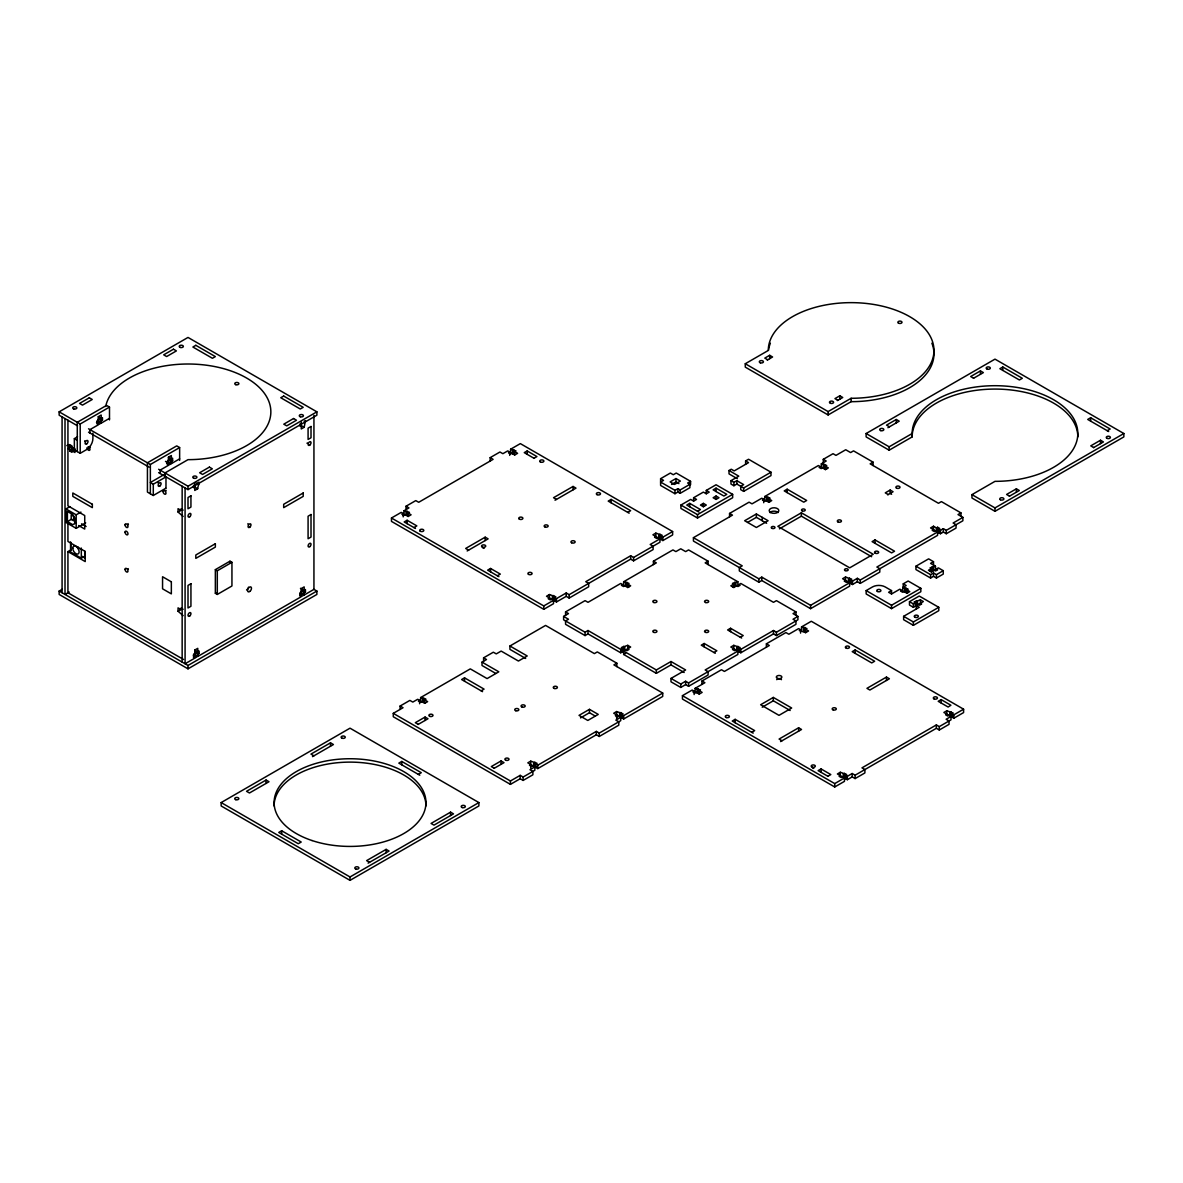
<?xml version="1.0" encoding="UTF-8"?>
<svg xmlns="http://www.w3.org/2000/svg" width="1183" height="1183" viewBox="0 0 1183 1183"><rect width="100%" height="100%" fill="white"/><g stroke="black" fill="none" stroke-linecap="round" stroke-linejoin="round"><path stroke-width="1.5" d="M78.182 547.138L78.61 549.282M77.56 425.836L59.15 415.203L59.15 411.832L188.008 337.436L316.881 411.832L316.881 415.203L188.008 489.614L158.626 472.638M59.15 411.832L80.207 423.987L109.501 407.085L109.501 419.906M109.501 418.353L101.206 423.144L98.278 421.459L98.278 416.712L101.206 415.026L101.206 418.412L102.463 417.673L102.463 420.157L101.206 420.882L98.278 419.196L99.535 418.471L102.463 420.157M98.278 420.098L97.006 420.837L97.006 423.307L98.278 422.582L98.278 424.83L89.967 429.621L89.967 433.008M92.895 433.141L92.895 438.642A8.976 5.176 -60 0 1 86.551 449.629L80.207 453.296L74.352 449.91L74.352 438.642L77.531 436.808M78.625 525.533L84.732 529.067L84.732 515.537L67.934 505.836L67.934 448.461L70.862 446.775L74.958 449.141L74.958 452.527L72.03 450.827L72.03 452.29L69.886 451.063L69.886 449.599L72.814 447.899L72.814 449.363L69.886 451.063M72.03 450.827L74.958 449.141M85.679 522.886L76.185 528.357L65.937 522.442L65.937 508.912L69.886 506.635M88.533 428.793L150.359 464.49L179.639 447.573L179.639 460.394M179.639 458.856L171.343 463.647L168.415 461.947L168.415 457.215L171.343 455.529L171.343 458.9L172.614 458.176L172.614 460.66L171.343 461.385L168.415 459.699L169.687 458.96L172.614 460.66M168.415 460.601L167.143 461.326L167.143 463.81L168.415 463.071L168.415 465.333L160.119 470.124L160.119 473.511M65.937 508.912L76.185 514.827L80.932 512.091M74.721 523.566L74.721 517.932L72.769 514.546L67.401 511.455L67.401 521.599L71.675 519.13M75.623 523.049L72.769 524.69L67.401 521.599M164.629 474.279L150.359 482.516L153.287 484.217L165.975 476.882L165.975 488.165M179.639 447.573L176.711 445.887L147.431 462.79L147.431 492.098L153.287 495.485L165.783 488.268M183.513 659.478L67.934 592.757L67.934 551.603L70.862 549.918M158.626 469.267L188.008 486.228L316.881 411.832M197.679 482.901L198.951 482.176L197.679 488.756L194.751 490.457L194.751 483.684M304.179 421.414L305.451 420.675L304.179 427.27L301.251 428.971L301.251 422.198M70.566 541.858L70.566 552.003L81.316 558.199L84.732 556.232L84.732 551.16M180.984 510.346L178.056 508.66L178.056 512.047L180.984 510.346L180.984 508.882L183.128 510.124M313.687 589.223L316.881 591.056L316.881 594.443L188.008 668.839L59.15 594.443L59.15 591.056L62.329 589.223M69.191 592.032L65.006 594.443L65.006 418.59M215.35 569.644L229.99 561.186L231.942 562.324L231.942 585.984L217.302 594.443L215.35 593.319L215.35 569.644L217.302 570.768L231.942 562.324M180.984 609.556L178.056 607.855L178.056 611.241L180.984 609.556L180.984 608.077L183.128 609.319M215.35 593.319L216.326 592.757M406.02 509.607L406.02 506.235L415.78 500.601L418.708 502.287L493.104 459.344L490.176 457.644L490.176 461.03M490.176 457.644L499.936 452.01L502.864 453.695L507.744 450.886L509.696 452.01L509.696 455.396M514.679 454.997L514.679 451.61L517.607 453.311L514.679 454.997L510.583 452.631L510.583 449.244L520.343 443.61L672.624 531.537L672.624 534.923L662.864 540.557L660.913 539.433L660.913 536.047L662.184 535.308L655.84 533.119L652.912 534.805L659.937 538.871L659.937 542.243L633.585 557.459L630.657 555.773L585.748 581.696L588.676 583.396L588.676 586.768L569.156 598.051L566.213 596.35L556.454 601.984L554.502 600.86L554.502 597.474L555.773 596.75L549.43 594.546L546.502 596.247L553.526 600.299L553.526 603.685L543.766 609.319L391.469 521.392L391.469 518.006L401.244 512.372L403.196 513.496L403.196 516.882M408.165 516.483L408.165 513.111L411.093 514.797L408.165 516.483L404.068 514.117L404.068 510.745L408.948 507.921L406.02 506.235M403.196 513.496L401.924 514.235L404.068 515.477L405.237 514.797M404.068 510.745L409.436 512.372L408.165 513.111M509.696 452.01L508.424 452.749L510.583 453.991L511.751 453.311M510.583 449.244L515.951 450.886L514.679 451.61M413.932 527.588L416.86 525.903L407.1 520.269L404.172 521.954L415.47 528.476M534.006 458.265L536.934 456.579L527.174 450.945L524.246 452.631L534.139 458.353M301.251 591.958L299.979 592.698L299.979 595.182L301.251 594.443L301.251 596.705L197.768 656.447L194.84 654.746L194.84 650.014L197.768 648.328L197.768 651.715L199.04 650.975L199.04 653.46L197.768 654.184L194.84 652.498L196.112 651.759L199.04 653.46M313.939 415.351L313.939 589.371L304.179 595.005L301.251 593.319L301.251 588.587L304.179 586.886L304.179 590.273L305.451 589.548L305.451 592.018L304.179 592.757L301.251 591.056L302.523 590.332L305.451 592.018M194.84 653.4L193.583 654.125L193.583 656.609L194.84 655.885L194.84 658.132L185.08 663.767L185.08 487.914M59.15 591.056L188.008 665.467L316.881 591.056M745.275 363.743L768.285 350.464A82.84 47.823 0 0 1 851.124 302.641A82.84 47.823 0 0 1 933.964 350.464A82.84 47.823 0 0 1 851.124 398.287L828.115 411.58L745.275 363.743L745.275 367.129L828.115 414.952L851.124 401.673A82.84 47.823 0 0 0 931.879 343.188M767.235 360.09L772.603 356.985L769.675 355.299L764.795 358.109L767.723 359.809M467.167 550.967L488.121 538.871L485.193 537.171L465.673 548.454L468.601 550.139M555.034 500.232L575.988 488.135L573.06 486.45L553.526 497.718L556.454 499.418M497.392 575.781L500.32 574.095L490.561 568.461L487.633 570.147L498.93 576.668M627.729 512.372L630.657 510.686L611.123 499.418L608.195 501.104L629.149 513.2M690.576 481.333L687.648 483.019L689.896 484.32L689.896 487.692L680.136 493.341L677.889 492.039L674.961 493.725L660.602 485.444L660.602 478.686L670.377 473.037L673.304 474.738L676.232 473.037L690.576 481.333L690.576 484.705M675.981 478.538L670.125 481.925L674.517 484.453L680.373 481.082L675.981 478.538L675.981 481.925L671.589 484.453M660.602 478.686L663.53 480.372L660.602 482.058L674.961 490.339L677.889 488.653L680.136 489.954L689.896 484.32M837.387 400.579L842.754 397.488L839.826 395.787L834.947 398.612L837.875 400.298M737.379 478.731L729.024 473.895L729.024 470.523L731.257 469.222L734.185 470.908L748.543 462.627L745.615 460.941L745.615 464.313M745.615 460.941L748.543 459.241L770.991 472.209L770.991 475.596L743.663 491.374L740.735 489.688L740.735 486.302L743.663 484.616L736.832 480.668L733.904 482.353L730.976 480.668L730.976 484.054L733.904 485.74L736.832 484.054L743.663 487.988L770.991 472.209M706.295 490.398L709.223 492.098L706.295 493.784L706.295 490.398L716.055 484.764L732.647 494.346L732.647 497.732L697.512 518.021L680.905 508.439L680.905 505.052L690.68 499.418L693.608 501.104L696.536 499.418L693.608 497.732L693.608 501.104M693.608 497.732L703.367 492.098L706.295 493.784M697.512 511.263L700.44 509.562L689.704 503.366L686.776 505.052L698.902 512.062M716.055 488.15L713.127 489.836L723.863 496.032L726.791 494.346L716.055 488.15L716.055 491.536M730.976 480.668L738.784 476.158L729.024 470.523M703.367 503.366L700.44 505.052L703.367 506.753L706.295 505.052L703.367 503.366L703.367 506.753M716.055 496.032L713.127 497.732L716.055 499.418L718.983 497.732L716.055 496.032L716.055 499.418M680.905 505.052L697.512 514.635L732.647 494.346M551.574 599.175L550.302 599.899L548.158 598.672L549.43 597.933L549.43 594.546M657.985 537.733L656.713 538.472L654.569 537.23L655.84 536.49L655.84 533.119M554.502 600.86L555.773 600.136L553.629 598.894L552.357 599.618L552.357 596.247M660.913 539.433L662.184 538.694L660.04 537.452L658.768 538.191L658.768 534.805M391.469 518.006L543.766 605.933L553.526 600.299M554.502 597.474L556.454 598.613L566.213 592.979L569.156 594.665L630.657 559.16L633.585 560.846L653.105 549.577L653.105 546.191L650.177 544.505L659.937 538.871M660.913 536.047L662.864 537.171L672.624 531.537M221.162 802.577L350.02 728.181L478.878 802.577L478.878 805.963L350.02 880.359L221.162 805.963L221.162 802.577L350.02 876.973L478.878 802.577M266.071 780.041L246.537 791.309L249.465 792.994L268.999 781.726L266.071 780.041L266.071 783.412M312.475 756.632L333.429 744.536L330.501 742.835L310.966 754.103L313.909 755.804M866.119 433.525L994.992 359.129L1123.85 433.525L1123.85 436.911L994.992 511.307L971.968 498.013L971.968 494.627L994.992 481.348A82.84 47.823 0 0 0 1077.817 433.525A82.84 47.823 0 0 0 994.992 385.702A82.84 47.823 0 0 0 912.152 433.525L889.143 446.804L866.119 433.525L866.119 436.911L889.143 450.191L912.152 436.911A82.84 47.823 0 0 1 994.992 389.074A82.84 47.823 0 0 1 1077.817 436.911M729.556 516.823L729.556 513.437L749.076 502.169L752.018 503.854L761.778 498.22L763.73 499.344L763.73 502.731M823.279 462.716L823.279 459.329L833.039 453.695L835.967 455.381L845.727 449.747L850.607 452.571L853.535 450.871L873.069 462.154L873.069 465.525M400.12 709.416L400.12 706.029L409.88 700.395L412.808 702.081L417.688 699.271L419.64 700.395L419.64 703.767M483.581 661.223L483.581 657.837L493.341 652.203L496.269 653.888L501.148 651.079L518.435 661.046L527.219 655.974L509.932 646.007L509.932 649.378L525.651 658.458M887.93 427.699L899.213 421.178L896.285 419.492L886.525 425.126L889.453 426.812M973.476 378.309L983.369 372.601L980.441 370.9L970.681 376.534L973.609 378.235M693.43 537.673L742.244 565.858L739.316 567.544L739.316 570.931L758.85 582.199L761.778 580.513L810.592 608.683L849.631 586.147L849.631 582.761L810.592 605.312L761.778 577.127L758.85 578.812L693.43 541.06L693.43 537.673L732.484 515.123L729.556 513.437M768.802 502.272L768.802 498.901L771.73 500.586L768.802 502.272L764.706 499.906L764.706 496.535L818.399 465.525L820.351 466.664L819.08 467.389L821.224 468.631L822.496 467.891M825.423 469.592L825.423 466.206L828.351 467.891L825.423 469.592L821.327 467.226L821.327 463.84L826.207 461.015L823.279 459.329M565.563 615.293L565.563 611.907L585.082 600.639L588.01 602.324L620.72 583.456L622.672 584.579L621.4 585.304L623.545 586.546L624.816 585.822M653.415 564.572L653.415 561.186L672.95 549.918L675.877 551.603L680.757 548.794L685.637 551.603L688.565 549.918L708.085 561.186L708.085 564.572M393.274 713.349L510.42 780.987L520.195 775.353L523.123 777.039L534.834 770.281L534.834 766.895L529.954 769.719L532.882 771.405L532.882 774.791L523.123 780.425L520.195 778.739L510.42 784.373L393.274 716.735L393.274 713.349L403.048 707.715L400.12 706.029M424.712 703.323L424.712 699.937L427.64 701.637L424.712 703.323L420.616 700.957L420.616 697.571L470.302 668.883L487.1 678.584L498.812 671.811L482.013 662.125L482.013 665.497L495.751 673.438M482.013 662.125L486.509 659.523L483.581 657.837M509.932 646.007L545.57 625.423L594.384 653.607L597.311 651.922L616.831 663.19L616.831 666.576M763.73 499.344L762.458 500.084L764.602 501.326L765.874 500.586M764.706 496.535L770.074 498.161L768.802 498.901M821.327 463.84L826.695 465.481L825.423 466.206M563.611 616.417L568.491 619.241L565.563 620.927L565.563 624.313L585.082 635.582L588.01 633.896L620.72 652.779L622.672 651.656L622.672 648.269L620.72 649.393L588.01 630.509L585.082 632.21L563.611 619.803L563.611 616.417L568.491 613.607L565.563 611.907M627.744 587.507L627.744 584.121L630.672 585.822L627.744 587.507L623.648 585.141L623.648 581.755L656.343 562.871L653.415 561.186M419.64 700.395L418.368 701.12L420.512 702.362L421.784 701.637M420.616 697.571L425.984 699.212L424.712 699.937M770.074 501.548L767.93 500.305L766.658 501.045L766.658 497.659M787.153 489.2L784.225 490.901L803.745 502.169L806.673 500.468L787.153 489.2L787.153 492.586M826.695 468.852L824.551 467.61L823.279 468.35L823.279 464.963M623.648 581.755L629.016 583.396L627.744 584.121M481.141 690.813L484.069 689.112L464.549 677.844L461.621 679.545L482.56 691.641M1002.8 367.011L999.872 368.712L1019.391 379.98L1022.319 378.294L1002.8 367.011L1002.8 370.397M629.016 586.783L626.872 585.541L625.6 586.265L625.6 582.894M756.381 513.969L744.654 520.727L756.381 527.485L768.092 520.727L756.381 513.969L756.381 517.341L766.628 523.256M747.582 522.413L756.381 517.341M418.102 724.469L428.009 718.746L425.081 717.061L415.322 722.695L418.25 724.38M873.069 462.154L870.141 463.84L938.474 503.293L941.402 501.607L960.921 512.875L960.921 516.261M708.085 561.186L705.157 562.871L737.867 581.755L737.867 585.141L733.771 587.507L730.828 585.822L733.771 584.121L733.771 587.507M801.379 512.786L777.852 526.361L849.705 567.84L873.231 554.265L801.379 512.786L801.379 516.158L871.634 556.72M779.42 528.845L801.379 516.158M281.687 830.762L278.759 832.448L298.279 843.73L301.207 842.03L281.687 830.762L281.687 834.148M418.353 774.407L421.281 772.706L401.762 761.438L398.834 763.124L419.788 775.22M887.708 494.834L893.076 491.744L890.148 490.043L885.268 492.867L888.196 494.553M684.173 672.506L670.998 664.89L656.343 673.349L623.648 654.465L623.648 651.079L630.672 647.027L627.744 645.341L621.4 647.53L622.672 648.269M737.867 581.755L732.499 583.396L733.771 584.121M624.816 647.027L624.816 650.413L623.545 649.674L621.4 650.916L622.672 651.656M732.499 586.783L734.643 585.541L735.915 586.265L735.915 582.894M623.648 654.465L625.6 653.341M616.831 663.19L613.903 664.89L662.717 693.061L662.717 696.447L623.663 718.998L621.711 717.859L621.711 714.488L622.983 713.748L616.639 711.545L613.711 713.245L620.735 717.297L620.735 720.684L599.263 733.076L596.336 731.39L537.762 765.209L535.81 764.085L535.81 767.456L537.762 768.595L596.336 734.776L599.263 736.462L618.783 725.194L618.783 721.807L615.855 720.122L620.735 717.297M875.021 539.921L872.093 541.622L891.612 552.89L894.54 551.204L875.021 539.921L875.021 543.308M1107.258 430.701L1110.186 429.015L1090.652 417.747L1087.724 419.433L1108.678 431.529M623.648 651.079L656.343 669.962L670.998 661.519L685.637 669.962L670.998 678.421L670.998 681.807L680.757 687.441L685.637 684.617L688.565 686.317L708.085 675.035L708.085 671.663L705.157 669.962L737.867 651.079L737.867 654.465L688.565 682.931L685.637 681.245L680.757 684.055L670.998 678.421M589.459 709.342L579.019 715.375L587.803 720.447L598.243 714.414L589.459 709.342L589.459 712.728L580.513 717.904M713.941 652.498L716.868 650.798L704.181 643.478L701.253 645.164L715.286 653.267M740.307 637.282L743.235 635.582L730.547 628.262L727.619 629.947L741.652 638.051M494.11 768.344L504.002 762.636L501.074 760.935L491.315 766.569L494.243 768.27M850.518 579.995L852.47 581.134L857.35 578.31L860.278 579.995L937.587 535.367L937.587 531.98L876.869 567.041L879.797 568.727L879.797 572.114L860.278 583.382L857.35 581.696L852.47 584.506L850.518 583.382L850.518 579.995L851.775 579.271L845.534 577.008L842.607 578.709L849.631 582.761M938.474 529.215L940.426 530.354L943.354 528.653L946.282 530.354L962.873 520.771L962.873 517.385L953.114 523.019L956.041 524.705L956.041 528.091L946.282 533.725L943.354 532.039L940.426 533.725L938.474 532.601L938.474 529.215L939.746 528.49L937.587 527.248L936.418 527.929L933.491 526.228L930.563 527.929L937.587 531.98M535.81 764.085L537.082 763.346L530.738 761.157L527.81 762.843L534.834 766.895M960.921 512.875L957.993 514.561L962.873 517.385M738.843 648.269L740.795 649.393L773.49 630.509L776.418 632.21L797.904 619.803L797.904 616.417L793.024 619.241L795.952 620.927L795.952 624.313L776.418 635.582L773.49 633.896L740.795 652.779L738.843 651.656L738.843 648.269L740.114 647.53L733.771 645.341L730.828 647.027L737.867 651.079M530.738 764.529L529.466 765.268L531.611 766.51L532.882 765.771M616.639 714.931L615.367 715.671L617.526 716.913L618.783 716.173M847.679 581.637L846.407 582.376L844.263 581.134L845.534 580.395L845.534 577.008M935.635 530.856L934.378 531.581L932.219 530.354L933.491 529.614L933.491 526.228M795.952 615.293L795.952 611.907L793.024 613.607L797.904 616.417M368.12 863.146L389.074 851.05L386.146 849.364L366.612 860.633L369.54 862.318M450.575 812.159L431.056 823.442L433.984 825.128L453.503 813.86L450.575 812.159L450.575 815.545M621.711 717.859L622.983 717.135L620.838 715.892L619.567 716.617L619.567 713.245M850.518 583.382L851.775 582.657M938.474 532.601L939.746 531.862M735.915 649.955L734.643 650.694L732.499 649.452L733.771 648.713L733.771 645.341M1009.395 496.224L1019.302 490.501L1016.374 488.816L1006.6 494.45L1009.528 496.135M1093.55 447.632L1103.443 441.924L1100.515 440.224L1090.756 445.873L1093.684 447.558M621.711 714.488L623.663 715.611L662.717 693.061M738.843 651.656L740.114 650.916L737.955 649.674L736.698 650.413L736.698 647.027M535.81 767.456L537.082 766.732M971.968 494.627L994.992 507.921L1123.85 433.525M701.963 684.395L701.963 681.009L721.482 669.741L724.41 671.441L769.32 645.504L766.392 643.818L766.392 647.205M766.392 643.818L785.911 632.55L788.854 634.236L798.614 628.602L800.566 629.726L800.566 633.112M801.542 630.288L801.542 626.901L811.301 621.267L963.598 709.194L963.598 712.58L953.823 718.214L951.871 717.09L951.871 713.704L953.143 712.979L946.799 710.776L943.871 712.462L950.999 716.469L950.999 719.856L939.287 726.613L936.359 724.928L861.963 767.871L864.891 769.556L864.891 772.943L855.132 778.577L852.204 776.891L847.324 779.701L845.372 778.577L845.372 775.19L846.644 774.466L840.3 772.262L837.372 773.963L844.485 777.956L844.485 781.342L834.725 786.976L682.443 699.049L682.443 695.663L692.203 690.029L694.155 691.168L694.155 694.539M699.227 694.096L699.227 690.709L702.155 692.395L699.227 694.096L695.131 691.73L695.131 688.343L704.891 682.709L701.963 681.009M903.265 587.212L903.265 583.825L908.145 581.016L920.832 588.335L920.832 591.722L891.538 608.624L866.163 593.97L866.163 590.598L872.507 586.931A8.976 5.176 0 0 1 885.195 586.931L891.538 590.598L891.538 593.97L899.849 589.178L901.801 590.317L900.529 591.042L902.673 592.284L903.945 591.559M694.155 691.168L692.883 691.892L695.027 693.134L696.299 692.395M695.131 688.343L700.499 689.97L699.227 690.709M800.566 629.726L799.294 630.465L805.638 632.654L808.566 630.968L805.638 629.282L805.638 632.654M801.542 626.901L806.91 628.543L805.638 629.282M934.289 570.25L935.546 570.975L937.705 569.748L936.433 569.008L938.385 567.884L943.265 570.694L943.265 574.08L936.433 578.029L933.505 576.343L930.577 578.029L915.938 569.57L915.938 566.199L928.625 558.864L933.505 561.688L933.505 565.06M933.505 561.688L930.577 563.374L935.457 566.199L935.457 569.57L931.361 571.936L928.433 570.25L931.361 568.565L931.361 571.936M935.457 566.199L930.089 567.825L931.361 568.565M891.538 590.598L888.61 592.284L891.538 593.97M930.089 571.212L932.234 569.969L933.505 570.694L933.505 567.322M906.873 593.245L906.873 589.859L909.801 591.559L906.873 593.245L902.777 590.879L902.777 587.493L906.193 585.526L903.265 583.825M902.777 587.493L908.145 589.134L906.873 589.859M915.938 566.199L930.577 574.642L933.505 572.956L936.433 574.642L943.265 570.694M908.145 592.506L905.986 591.263L904.729 592.003L904.729 588.616M866.163 590.598L891.538 605.252L920.832 588.335M916.307 605.622L923.346 601.556L920.418 599.87L914.075 602.058L915.331 602.798L915.331 606.184L913.38 607.308L909.476 605.045L909.476 601.674L919.235 596.04L938.77 607.308L938.77 610.694L913.38 625.349L903.62 619.7L903.62 616.328L919.235 607.308L916.307 605.622L916.307 608.994M909.476 601.674L913.38 603.921L915.331 602.798M855.132 649.955L852.204 651.656L871.723 662.924L874.651 661.238L855.132 649.955L855.132 653.341M751.752 732.307L754.68 730.621L735.161 719.338L732.233 721.038L753.172 733.135M773.327 697.423L760.639 704.743L778.991 715.345L791.678 708.011L773.327 697.423L773.327 700.794L790.155 710.51M762.222 707.212L773.327 700.794M903.62 616.328L913.38 621.962L938.77 607.308M780.588 741.578L801.542 729.482L798.614 727.796L779.079 739.064L782.007 740.765M886.466 677.075L866.947 688.343L869.875 690.029L889.394 678.761L886.466 677.075L886.466 680.447M827.893 776.27L830.821 774.569L821.061 768.935L818.133 770.636L828.041 776.344M941.136 699.611L938.208 701.312L948.115 707.02L950.895 705.245L941.136 699.611L941.136 702.998M842.533 776.832L841.276 777.556L839.117 776.329L840.3 775.649L840.3 772.262M949.047 715.345L947.775 716.07L945.631 714.828L946.799 714.162L946.799 710.776M845.372 778.577L846.644 777.852L844.485 776.61L843.228 777.335L843.228 773.963M951.871 717.09L953.143 716.351L950.999 715.109L949.727 715.848L949.727 712.462M682.443 695.663L834.725 783.59L844.485 777.956M845.372 775.19L847.324 776.329L852.204 773.505L855.132 775.19L936.359 728.299L939.287 730L949.047 724.351L949.047 720.979L946.119 719.279L950.999 716.469M951.871 713.704L953.823 714.828L963.598 709.194M891.612 494.272L890.148 493.429L890.148 490.043M918.259 604.483L919.531 605.223L921.675 603.981L920.418 603.241L920.418 599.87M675.981 481.925L678.909 483.61M795.952 611.907L776.418 600.639L773.49 602.324L740.795 583.456L738.843 584.579L740.114 585.304L737.955 586.546L736.698 585.822M304.179 427.27L301.251 425.584L300.083 426.264L300.083 423.78M625.6 649.955L626.872 650.694L629.016 649.452L627.744 648.713L627.744 645.341M109.501 407.085L106.574 405.385L77.279 422.301L77.279 451.61M98.278 416.712L101.206 418.412M168.415 457.215L171.343 458.9M165.487 461.385L168.415 463.071M196.023 482.96L198.951 484.646M589.459 712.728L595.315 716.114M197.679 488.756L194.751 487.071L193.583 487.751L193.583 485.267M88.533 432.179L149.073 467.122M74.352 438.642L77.279 440.327M67.934 448.461L69.886 449.599M178.056 512.047L183.128 516.439M301.251 588.587L304.179 590.273M300.438 588.335L303.587 590.154M81.553 523.847L86.122 526.494M178.056 611.241L183.128 615.633M81.864 556.261L84.999 558.08M67.934 551.603L85.22 561.585L85.22 551.441L67.934 541.459L67.934 524.557M194.84 650.014L197.768 651.715M1100.515 440.224L1100.515 443.61M1090.652 417.747L1090.652 421.118M1016.374 488.816L1016.374 492.202M994.992 507.921L994.992 511.307M980.441 370.9L980.441 374.286M953.823 714.828L953.823 718.214M950.999 711.737L950.999 715.109M946.282 530.354L946.282 533.725M943.354 528.653L943.354 532.039M940.426 530.354L940.426 533.725M939.287 726.613L939.287 730M937.587 527.248L937.587 530.635L936.418 531.3L936.418 527.929M936.433 574.642L936.433 578.029M936.359 724.928L936.359 728.299M933.505 572.956L933.505 576.343M932.234 566.583L932.234 569.969M930.577 574.642L930.577 578.029M917.49 601.556L917.49 604.942L916.219 604.202L916.219 600.831M913.38 603.921L913.38 607.308M913.38 621.962L913.38 625.349M912.152 433.525L912.152 436.911M905.986 587.892L905.986 591.263M896.285 419.492L896.285 422.863M891.538 605.252L891.538 608.624M889.143 446.804L889.143 450.191M860.278 579.995L860.278 583.382M857.35 578.31L857.35 581.696M855.132 775.19L855.132 778.577M852.47 581.134L852.47 584.506M852.204 773.505L852.204 776.891M851.124 398.287L851.124 401.673M849.631 578.029L849.631 581.415L848.462 582.08L848.462 578.709M847.324 776.329L847.324 779.701M844.485 773.224L844.485 776.61M839.826 395.787L839.826 399.174M834.725 783.59L834.725 786.976M828.115 411.58L828.115 414.952M824.551 464.239L824.551 467.61M821.061 768.935L821.061 772.322M810.592 605.312L810.592 608.683M804.765 627.301L804.765 630.687L803.494 631.411L803.494 628.04M798.614 727.796L798.614 731.183M776.418 632.21L776.418 635.582M773.49 630.509L773.49 633.896M769.675 355.299L769.675 358.671M767.93 496.919L767.93 500.305M762.236 517.341L762.236 520.727M761.778 577.127L761.778 580.513M758.85 578.812L758.85 582.199M743.663 487.988L743.663 491.374M740.795 649.393L740.795 652.779M737.955 646.288L737.955 649.674M736.832 480.668L736.832 484.054M735.161 719.338L735.161 722.724M734.643 582.154L734.643 585.541M733.904 482.353L733.904 485.74M730.547 628.262L730.547 631.633M704.181 643.478L704.181 646.864M698.354 688.743L698.354 692.114L697.083 692.854L697.083 689.467M697.512 514.635L697.512 518.021M689.704 503.366L689.704 506.753M688.565 682.931L688.565 686.317M685.637 681.245L685.637 684.617M680.757 684.055L680.757 687.441M680.136 489.954L680.136 493.341M677.889 488.653L677.889 492.039M674.961 490.339L674.961 493.725M670.998 661.519L670.998 664.89M662.864 537.171L662.864 540.557M660.04 534.08L660.04 537.452M656.343 669.962L656.343 673.349M633.585 557.459L633.585 560.846M630.657 555.773L630.657 559.16M626.872 582.154L626.872 585.541M623.545 646.288L623.545 649.674M623.663 715.611L623.663 718.998M620.838 712.506L620.838 715.892M620.72 649.393L620.72 652.779M616.639 711.545L616.639 718.318M611.123 499.418L611.123 502.79M599.263 733.076L599.263 736.462M596.336 731.39L596.336 734.776M588.01 630.509L588.01 633.896M585.082 632.21L585.082 635.582M573.06 486.45L573.06 489.836M569.156 594.665L569.156 598.051M566.213 592.979L566.213 596.35M556.454 598.613L556.454 601.984M553.629 595.507L553.629 598.894M543.766 605.933L543.766 609.319M537.762 765.209L537.762 768.595M534.923 762.103L534.923 765.49L533.666 766.229L533.666 762.843M530.738 761.157L530.738 767.915M527.174 450.945L527.174 454.316M523.123 777.039L523.123 780.425M520.195 775.353L520.195 778.739M513.792 449.644L513.792 453.03L512.535 453.754L512.535 450.383M510.42 780.987L510.42 784.373M501.074 760.935L501.074 764.322M490.561 568.461L490.561 571.833M485.193 537.171L485.193 540.557M464.549 677.844L464.549 681.231M425.081 717.061L425.081 720.447M423.839 697.97L423.839 701.356L422.568 702.081L422.568 698.695M407.292 511.13L407.292 514.516L406.02 515.256L406.02 511.869M407.1 520.269L407.1 523.64M401.762 761.438L401.762 764.824M386.146 849.364L386.146 852.751M350.02 876.973L350.02 880.359M330.501 742.835L330.501 746.222M304.179 592.757L304.179 595.005M229.99 561.186L229.99 562.428M217.302 570.768L217.302 594.443M197.768 654.184L197.768 656.447M188.008 486.228L188.008 489.614M188.008 665.467L188.008 668.839M182.152 486.228L182.152 662.081M171.343 461.385L171.343 463.647M164.999 476.32L164.999 472.934L188.008 459.655A82.84 47.823 0 0 0 270.789 413.621A82.84 47.823 0 0 0 194.189 364.142A82.84 47.823 0 0 0 105.701 406.479M153.287 484.217L153.287 495.485M150.359 464.49L150.359 493.799M101.206 420.882L101.206 423.144M81.316 548.054L81.316 558.199M80.207 423.987L80.207 453.296M76.185 514.827L76.185 528.357M72.03 447.455L72.03 445.991L69.886 444.749L69.886 446.213L67.934 445.089L67.934 420.128M70.862 542.864L70.862 550.199M62.078 416.904L62.078 592.757M274.086 805.963A75.934 43.845 0 0 1 350.02 762.118A75.934 43.845 0 0 1 425.954 805.963M299.787 594.162A2.07 1.198 0 0 1 302.715 594.162A2.07 1.198 0 0 1 302.715 595.848A2.07 1.198 0 0 1 299.787 595.848M193.376 655.604A2.07 1.198 0 0 1 196.304 655.604A2.07 1.198 0 0 1 196.304 657.29A2.07 1.198 0 0 1 193.376 657.29M768.521 350.286A82.84 47.823 0 0 1 770.37 343.188M483.093 548.306A2.085 1.198 0 0 1 484.172 548.306M812.721 768.344A2.07 1.198 0 0 1 813.786 768.344M776.699 679.648A2.765 1.597 0 0 1 781.475 679.648M769.808 512.535A4.836 2.795 0 0 1 778.177 512.535M158.167 481.954A2.07 1.198 -60 0 1 157.975 482.915M84.895 440.727A2.07 1.198 -60 0 1 84.658 441.215M96.474 422.538A2.07 1.198 0 0 1 99.313 422.109A2.07 1.198 0 0 1 100.067 423.736A2.07 1.198 0 0 1 97.243 424.179M166.626 463.041A2.07 1.198 0 0 1 169.45 462.612A2.07 1.198 0 0 1 170.204 464.239A2.07 1.198 0 0 1 167.38 464.682M70.817 445.547A2.07 1.198 -60 0 1 68.363 447.721A2.07 1.198 -60 0 1 69.028 444.512M67.209 445.281A2.07 1.198 -60 0 1 66.854 445.651M307.358 442.915A2.07 1.198 -60 0 1 307.003 443.285M248.001 523.611A2.07 1.198 -60 0 1 247.853 524.099M248.474 587.182A2.765 1.597 -60 0 1 246.582 589.933M128.4 569.112A2.07 1.198 60 0 1 128.163 568.624M90.396 447.411A2.07 1.198 60 0 1 90.026 446.435M166.167 490.812A2.07 1.198 60 0 1 166.019 490.309M128.4 524.587A2.07 1.198 60 0 1 128.03 523.611M88.133 446.656A2.07 1.198 60 0 1 89.952 449.052A2.07 1.198 60 0 1 88.636 450.265A2.07 1.198 60 0 1 87.039 447.662M89.317 397.799L79.557 403.433L82.485 405.118L92.244 399.484L89.317 397.799M173.472 349.207L163.698 354.841L166.626 356.541L176.4 350.907L173.472 349.207M195.816 345.318L192.888 347.018L212.422 358.286L215.35 356.601L195.816 345.318M283.683 396.054L280.755 397.739L300.275 409.007L303.203 407.322L283.683 396.054M209.391 467.122L199.631 472.756L202.559 474.442L212.319 468.808L209.391 467.122M293.547 418.531L283.787 424.179L286.715 425.865L296.475 420.231L293.547 418.531M190.936 495.81L188.008 497.496L188.008 508.779L190.936 507.078L190.936 495.81M311.011 426.486L308.083 428.172L308.083 439.44L311.011 437.754L311.011 426.486M215.35 543.722L195.816 554.99L195.816 558.376L215.35 547.093L215.35 543.722M303.203 492.986L283.683 504.269L283.683 507.64L303.203 496.372L303.203 492.986M190.936 583.737L188.008 585.422L188.008 607.973L190.936 606.273L190.936 583.737M311.011 514.516L308.083 516.217L308.083 538.753L311.011 537.067L311.011 514.516M92.348 504.269L72.814 492.986L72.814 496.372L92.348 507.64L92.348 504.269M73.642 516.291L71.202 514.886L71.202 519.396L73.642 520.801L73.642 516.291M171.343 581.814L162.559 576.742L162.559 588.809L171.343 593.881L171.343 581.814M312.061 840.551A75.934 43.845 0 0 0 425.954 802.577A75.934 43.845 0 0 0 312.061 764.617A75.934 43.845 0 0 0 312.061 840.551M462.228 807.56A2.07 1.198 0 0 0 465.333 806.525A2.07 1.198 0 0 0 462.228 805.49A2.07 1.198 0 0 0 462.228 807.56M355.817 869.002A2.07 1.198 0 0 0 358.922 867.967A2.07 1.198 0 0 0 355.817 866.932A2.07 1.198 0 0 0 355.817 869.002M235.742 799.678A2.07 1.198 0 0 0 238.848 798.643A2.07 1.198 0 0 0 235.742 797.608A2.07 1.198 0 0 0 235.742 799.678M342.153 738.236A2.07 1.198 0 0 0 345.259 737.201A2.07 1.198 0 0 0 342.153 736.166A2.07 1.198 0 0 0 342.153 738.236M915.272 617.363A2.07 1.198 0 0 0 918.378 616.328A2.07 1.198 0 0 0 915.272 615.293A2.07 1.198 0 0 0 915.272 617.363M877.387 591.441A2.07 1.198 0 0 0 880.847 590.909A2.07 1.198 0 0 0 878.318 589.445A2.07 1.198 0 0 0 877.387 591.441M760.344 362.811A2.07 1.198 0 0 0 763.449 361.776A2.07 1.198 0 0 0 760.344 360.741A2.07 1.198 0 0 0 760.344 362.811M830.496 403.314A2.07 1.198 0 0 0 833.601 402.279A2.07 1.198 0 0 0 830.496 401.244A2.07 1.198 0 0 0 830.496 403.314M898.474 323.122A2.07 1.198 0 0 0 901.934 322.589A2.07 1.198 0 0 0 899.405 321.125A2.07 1.198 0 0 0 898.474 323.122M1106.859 438.257A2.07 1.198 0 0 0 1110.334 437.725A2.07 1.198 0 0 0 1107.791 436.261A2.07 1.198 0 0 0 1106.859 438.257M1000.36 499.744A2.07 1.198 0 0 0 1003.82 499.211A2.07 1.198 0 0 0 1001.291 497.747A2.07 1.198 0 0 0 1000.36 499.744M987.214 369.126A2.07 1.198 0 0 0 990.319 368.09A2.07 1.198 0 0 0 987.214 367.055A2.07 1.198 0 0 0 987.214 369.126M880.714 430.612A2.07 1.198 0 0 0 883.819 429.577A2.07 1.198 0 0 0 880.714 428.542A2.07 1.198 0 0 0 880.714 430.612M554.295 688.462A2.07 1.198 0 0 0 557.4 687.427A2.07 1.198 0 0 0 554.295 686.391A2.07 1.198 0 0 0 554.295 688.462M522.087 707.064A2.07 1.198 0 0 0 525.193 706.029A2.07 1.198 0 0 0 522.087 704.994A2.07 1.198 0 0 0 522.087 707.064M429.902 716.41A2.07 1.198 0 0 0 433.008 715.375A2.07 1.198 0 0 0 429.902 714.34A2.07 1.198 0 0 0 429.902 716.41M505.91 760.285A2.07 1.198 0 0 0 509.015 759.249A2.07 1.198 0 0 0 505.91 758.214A2.07 1.198 0 0 0 505.91 760.285M515.744 710.732A2.07 1.198 0 0 0 518.849 709.696A2.07 1.198 0 0 0 515.744 708.661A2.07 1.198 0 0 0 515.744 710.732M482.161 546.93A2.085 1.198 0 0 0 485.651 546.398A2.085 1.198 0 0 0 483.093 544.919A2.085 1.198 0 0 0 482.161 546.93M545.141 527.041A2.011 1.168 0 0 0 548.158 526.036A2.011 1.168 0 0 0 545.141 525.03A2.011 1.168 0 0 0 545.141 527.041M571.581 542.76A2.085 1.198 0 0 0 575.071 542.213A2.085 1.198 0 0 0 572.513 540.749A2.085 1.198 0 0 0 571.581 542.76M528.535 574.376A2.085 1.198 0 0 0 532.01 573.844A2.085 1.198 0 0 0 529.466 572.365A2.085 1.198 0 0 0 528.535 574.376M596.971 494.627A2.07 1.198 0 0 0 600.432 494.08A2.07 1.198 0 0 0 597.903 492.616A2.07 1.198 0 0 0 596.971 494.627M540.35 461.932A2.07 1.198 0 0 0 543.81 461.4A2.07 1.198 0 0 0 541.282 459.936A2.07 1.198 0 0 0 540.35 461.932M420.276 531.256A2.07 1.198 0 0 0 423.736 530.723A2.07 1.198 0 0 0 421.207 529.259A2.07 1.198 0 0 0 420.276 531.256M519.367 519.145A2.07 1.198 0 0 0 522.827 518.598A2.07 1.198 0 0 0 520.283 517.134A2.07 1.198 0 0 0 519.367 519.145M933.919 698.828A2.07 1.198 0 0 0 937.38 698.295A2.07 1.198 0 0 0 934.836 696.831A2.07 1.198 0 0 0 933.919 698.828M846.392 648.24A2.07 1.198 0 0 0 849.498 647.205A2.07 1.198 0 0 0 846.392 646.169A2.07 1.198 0 0 0 846.392 648.24M812.218 767.161A2.07 1.198 0 0 0 815.324 766.126A2.07 1.198 0 0 0 812.218 765.09A2.07 1.198 0 0 0 812.218 767.161M726.303 717.563A2.07 1.198 0 0 0 729.408 716.528A2.07 1.198 0 0 0 726.303 715.493A2.07 1.198 0 0 0 726.303 717.563M833.202 709.948A2.07 1.198 0 0 0 836.307 708.913A2.07 1.198 0 0 0 833.202 707.878A2.07 1.198 0 0 0 833.202 709.948M777.704 678.451A2.765 1.597 0 0 0 781.845 677.075A2.765 1.597 0 0 0 777.704 675.685A2.765 1.597 0 0 0 777.704 678.451M770.577 512.52A4.836 2.795 0 0 0 778.665 511.278A4.836 2.795 0 0 0 772.75 507.862A4.836 2.795 0 0 0 770.577 512.52M837.919 521.895A2.07 1.198 0 0 0 841.379 521.363A2.07 1.198 0 0 0 838.851 519.899A2.07 1.198 0 0 0 837.919 521.895M896.492 488.076A2.07 1.198 0 0 0 899.952 487.544A2.07 1.198 0 0 0 897.424 486.08A2.07 1.198 0 0 0 896.492 488.076M875.139 553.156A2.07 1.198 0 0 0 878.599 552.624A2.07 1.198 0 0 0 876.056 551.16A2.07 1.198 0 0 0 875.139 553.156M802.059 510.805A1.863 1.079 0 0 0 805.179 510.317A1.863 1.079 0 0 0 802.902 509.001A1.863 1.079 0 0 0 802.059 510.805M845.017 570.546A1.863 1.079 0 0 0 848.137 570.073A1.863 1.079 0 0 0 845.845 568.757A1.863 1.079 0 0 0 845.017 570.546M771.804 528.283A1.863 1.079 0 0 0 774.924 527.795A1.863 1.079 0 0 0 772.632 526.479A1.863 1.079 0 0 0 771.804 528.283M653.844 632.387A2.07 1.198 0 0 0 656.949 631.352A2.07 1.198 0 0 0 653.844 630.317A2.07 1.198 0 0 0 653.844 632.387M705.586 632.387A2.07 1.198 0 0 0 708.691 631.352A2.07 1.198 0 0 0 705.586 630.317A2.07 1.198 0 0 0 705.586 632.387M705.586 602.517A2.07 1.198 0 0 0 708.691 601.482A2.07 1.198 0 0 0 705.586 600.446A2.07 1.198 0 0 0 705.586 602.517M653.844 602.517A2.07 1.198 0 0 0 656.949 601.482A2.07 1.198 0 0 0 653.844 600.446A2.07 1.198 0 0 0 653.844 602.517M160.016 485.902A2.07 1.198 -60 0 0 160.666 482.708A2.07 1.198 -60 0 0 158.211 484.867A2.07 1.198 -60 0 0 160.016 485.902M86.936 443.714A2.07 1.198 -60 0 0 87.586 440.52A2.07 1.198 -60 0 0 85.146 442.679A2.07 1.198 -60 0 0 86.936 443.714M235.787 384.682A2.07 1.198 0 0 0 238.892 383.647A2.07 1.198 0 0 0 235.787 382.612A2.07 1.198 0 0 0 235.787 384.682M300.319 416.756A2.07 1.198 0 0 0 303.425 415.721A2.07 1.198 0 0 0 300.319 414.686A2.07 1.198 0 0 0 300.319 416.756M193.805 478.243A2.07 1.198 0 0 0 196.91 477.207A2.07 1.198 0 0 0 193.805 476.172A2.07 1.198 0 0 0 193.805 478.243M180.245 347.432A2.07 1.198 0 0 0 183.35 346.397A2.07 1.198 0 0 0 180.245 345.362A2.07 1.198 0 0 0 180.245 347.432M73.73 408.919A2.07 1.198 0 0 0 76.836 407.884A2.07 1.198 0 0 0 73.73 406.848A2.07 1.198 0 0 0 73.73 408.919M309.931 444.971A2.07 1.198 -60 0 0 310.582 441.762A2.07 1.198 -60 0 0 308.142 443.936A2.07 1.198 -60 0 0 309.931 444.971M309.931 546.546A2.07 1.198 -60 0 0 310.582 543.337A2.07 1.198 -60 0 0 308.142 545.511A2.07 1.198 -60 0 0 309.931 546.546M189.857 516.675A2.07 1.198 -60 0 0 190.507 513.466A2.07 1.198 -60 0 0 188.067 515.64A2.07 1.198 -60 0 0 189.857 516.675M189.857 615.87A2.07 1.198 -60 0 0 190.507 612.661A2.07 1.198 -60 0 0 188.067 614.835A2.07 1.198 -60 0 0 189.857 615.87M249.894 527.1A2.07 1.198 -60 0 0 250.545 523.892A2.07 1.198 -60 0 0 248.105 526.065A2.07 1.198 -60 0 0 249.894 527.1M250.027 591.263A2.765 1.597 -60 0 0 250.9 586.975A2.765 1.597 -60 0 0 247.631 589.873A2.765 1.597 -60 0 0 250.027 591.263M125.043 569.363A2.07 1.198 60 0 0 127.246 572.099A2.07 1.198 60 0 0 127.246 569.171A2.07 1.198 60 0 0 125.043 569.363M125.043 532.158A2.07 1.198 60 0 0 127.246 534.893A2.07 1.198 60 0 0 127.246 531.966A2.07 1.198 60 0 0 125.043 532.158M163.047 491.536A2.07 1.198 60 0 0 165.25 494.272A2.07 1.198 60 0 0 165.25 491.344A2.07 1.198 60 0 0 163.047 491.536M125.043 524.838A2.07 1.198 60 0 0 127.246 527.574A2.07 1.198 60 0 0 127.246 524.646A2.07 1.198 60 0 0 125.043 524.838M72.769 548.202A4.481 2.588 60 0 0 77.531 554.117A4.481 2.588 60 0 0 77.531 547.773A4.481 2.588 60 0 0 72.769 548.202"/></g></svg>
